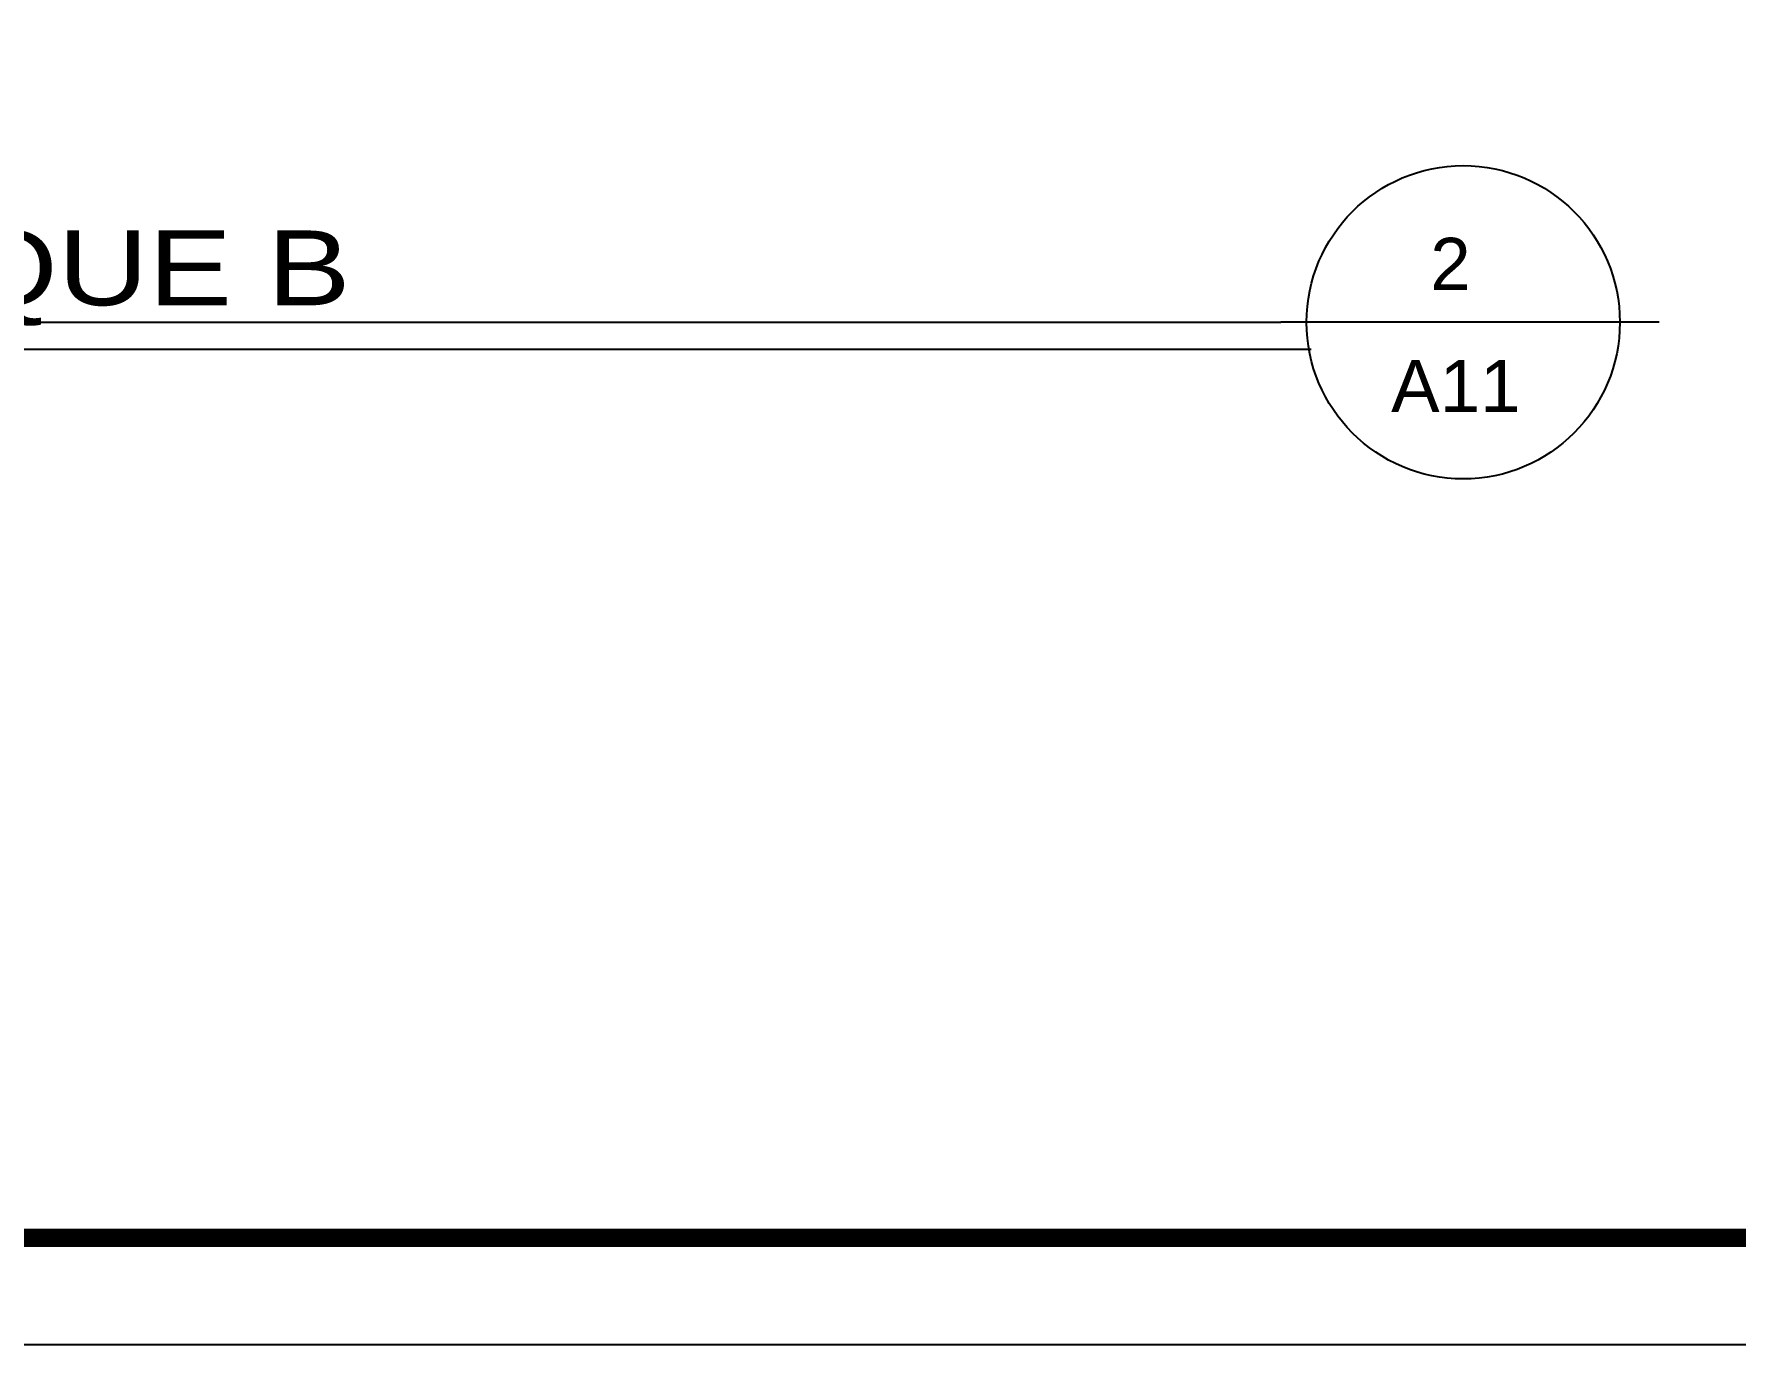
# Model space of a CAD drawing. Header units: feet. Extents: x -417 to 46, y -646 to -218.
# Drawn here: x -82.98 to -76.08, y -616.65 to -611.33 of the extents above; entities that cross this region are included whole.
import ezdxf
from ezdxf.enums import TextEntityAlignment as Align

# ---------------------------------------------------------------- set-up
doc = ezdxf.new("R2010")
doc.units = ezdxf.units.FT
doc.header["$MEASUREMENT"] = 0
for name, color, linetype in [('MARCO', 7, 'Continuous'), ('textos', 7, 'Continuous'), ('TEXXT', 8, 'Continuous')]:
    doc.layers.add(name, color=color, linetype=linetype)
doc.styles.add('DAMIAN', font='arial.ttf', dxfattribs={"height": 0.12})

msp = doc.modelspace()

# ---------------------------------------------------------------- linework, layer by layer
at = {"layer": 'MARCO'}
msp.add_lwpolyline([(-112.2526, -574.6461), (-47.7526, -574.6461), (-47.7526, -616.6461), (-112.2526, -616.6461)], close=True, dxfattribs=at)
at = {"layer": 'MARCO', "const_width": 0.075}
msp.add_lwpolyline([(-54.925, -575.0801), (-111.8185, -575.0801), (-111.8185, -616.2121), (-54.925, -616.2121)], close=True, dxfattribs=at)
at = {"layer": 'TEXXT', "color": 4}
for p in [(-88.1025, -612.5011), (-76.3932, -612.5011)]:
    msp.add_line(p, (-77.9274, -612.5011), dxfattribs=at)
at = {"layer": 'TEXXT', "color": 3}
msp.add_line((-88.1025, -612.6102), (-77.8037, -612.6102), dxfattribs=at)
at = {"layer": 'TEXXT', "color": 4}
msp.add_circle((-77.1876, -612.5011), 0.635, dxfattribs=at)

# ---------------------------------------------------------------- texts
at = {"layer": 'textos', "color": 7, "style": 'DAMIAN', "width": 1.2}
msp.add_text('SECCION B-B`, BLOQUE B', height=0.303465, dxfattribs=at).set_placement((-88.0581, -612.4321))
at = {"layer": 'TEXXT', "style": 'DAMIAN'}
for s, height, p in [('2', 0.2113, (-77.2394, -612.3701)), ('A11', 0.21134, (-77.2175, -612.8651))]:
    msp.add_text(s, height=height, dxfattribs=at).set_placement(p, align=Align.CENTER)

doc.saveas('drawing.dxf')
